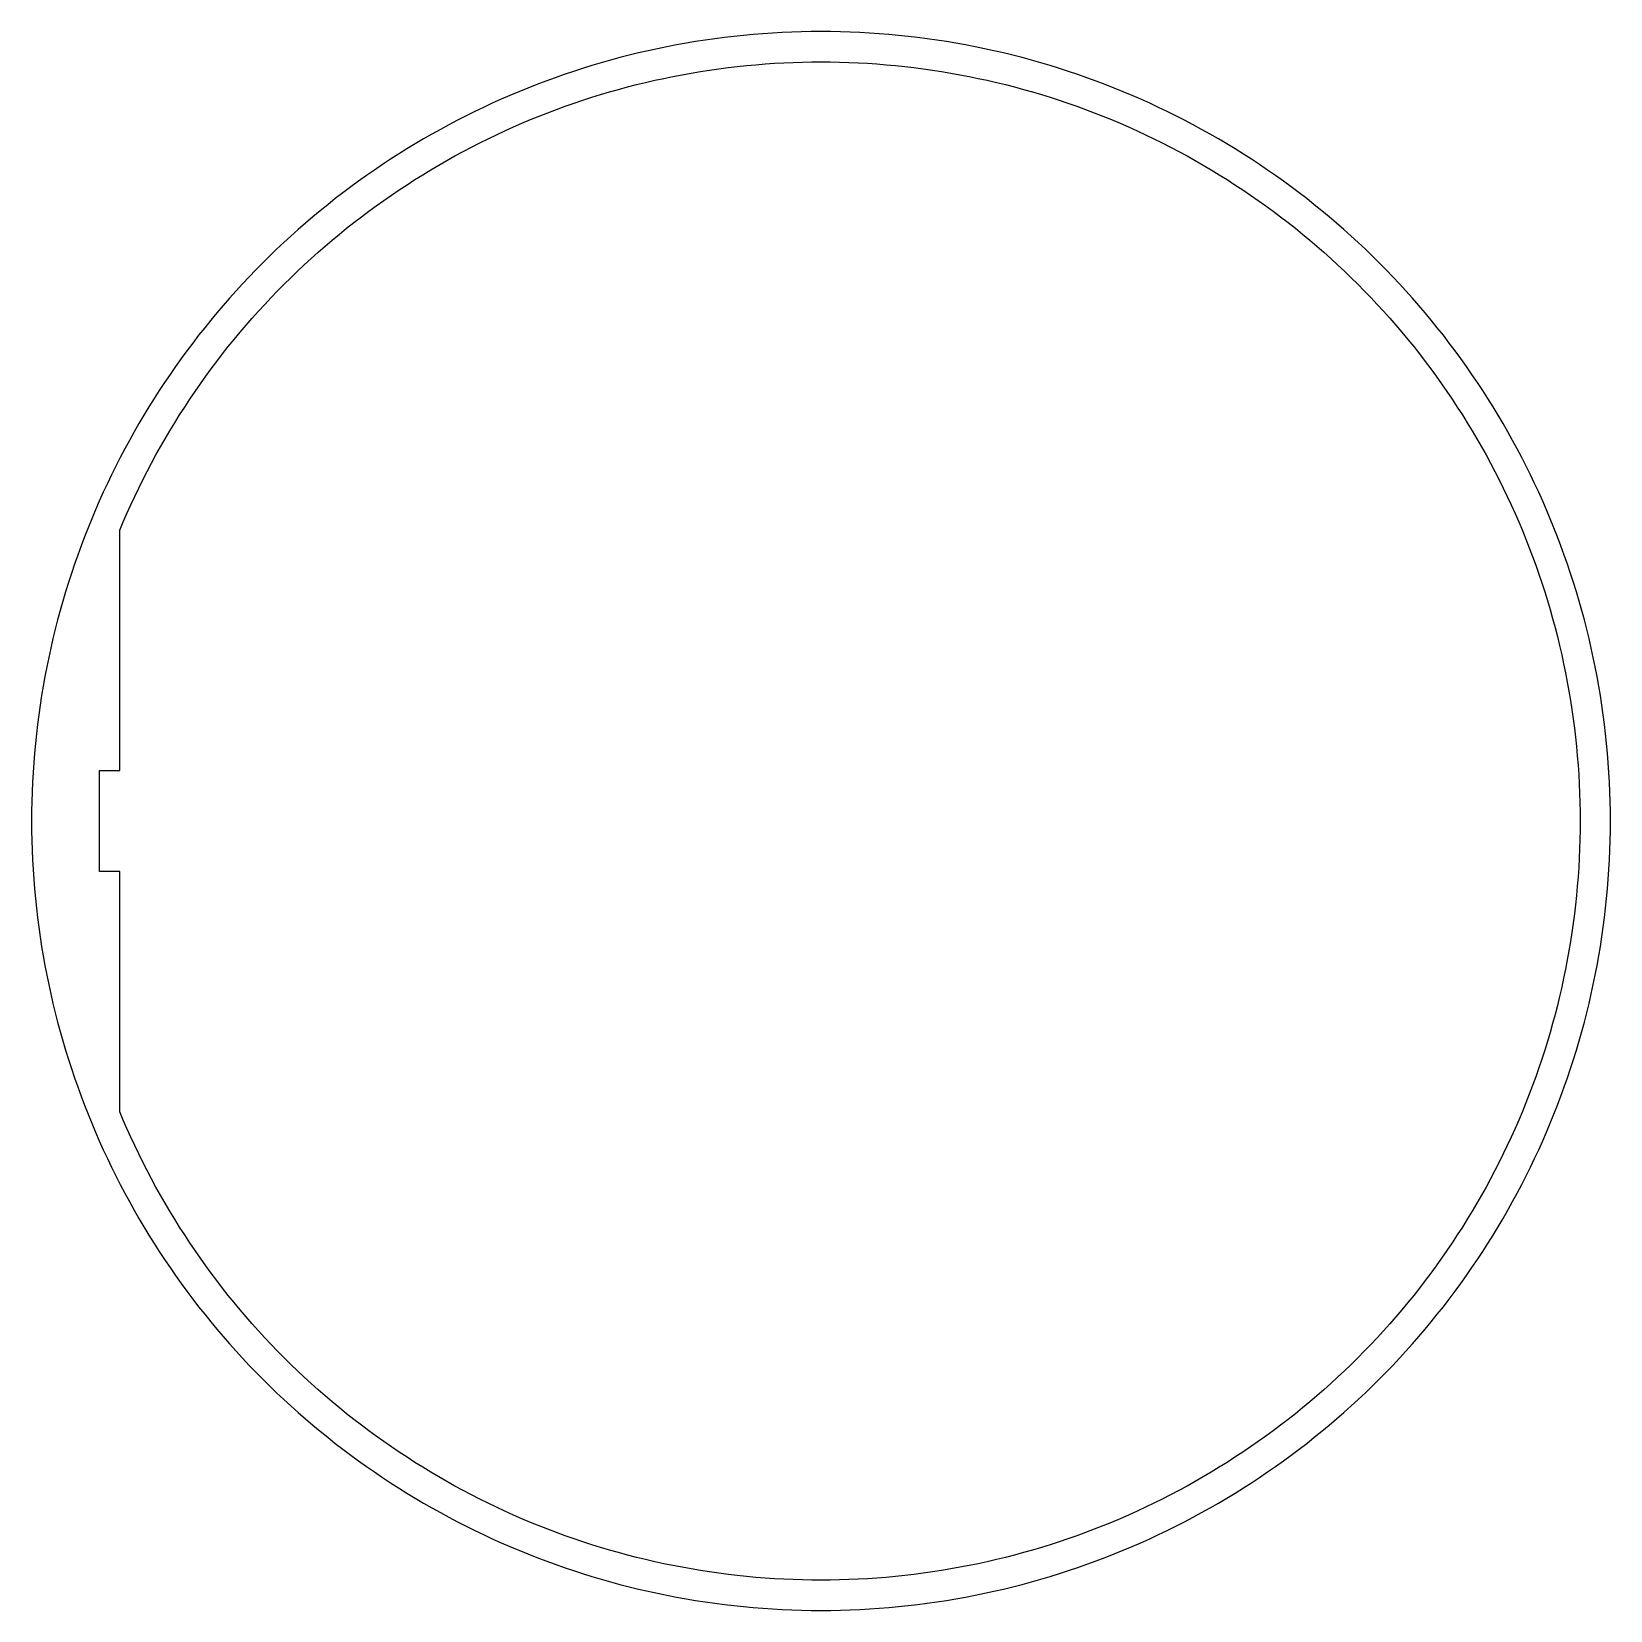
# Model space of a CAD drawing. Extents: x -42 to 114, y -24 to 132.
import ezdxf

# ---------------------------------------------------------------- set-up
doc = ezdxf.new("R2010")
doc.units = 0

msp = doc.modelspace()

# ---------------------------------------------------------------- linework, layer by layer
for p, q in [((25.4775, 131.476), (24.5275, 131.341)), ((26.429, 131.599), (25.4775, 131.476)), ((27.382, 131.711), (26.429, 131.599)), ((28.3363, 131.811), (27.382, 131.711)), ((29.2917, 131.899), (28.3363, 131.811)), ((30.2482, 131.976), (29.2917, 131.899)), ((31.2055, 132.04), (30.2482, 131.976)), ((32.1635, 132.093), (31.2055, 132.04)), ((33.1221, 132.135), (32.1635, 132.093)), ((34.0812, 132.164), (33.1221, 132.135)), ((35.0405, 132.182), (34.0812, 132.164)), ((36, 132.188), (35.0405, 132.182)), ((36.9595, 132.182), (36, 132.188)), ((37.9188, 132.164), (36.9595, 132.182)), ((38.8779, 132.135), (37.9188, 132.164)), ((39.8365, 132.093), (38.8779, 132.135)), ((40.7945, 132.04), (39.8365, 132.093)), ((41.7518, 131.976), (40.7945, 132.04)), ((42.7083, 131.899), (41.7518, 131.976)), ((43.6637, 131.811), (42.7083, 131.899)), ((44.618, 131.711), (43.6637, 131.811)), ((45.571, 131.599), (44.618, 131.711)), ((46.5225, 131.476), (45.571, 131.599)), ((47.4725, 131.341), (46.5225, 131.476)), ((17.002, 129.844), (16.0727, 129.605)), ((17.9341, 130.072), (17.002, 129.844)), ((18.869, 130.288), (17.9341, 130.072)), ((19.8065, 130.492), (18.869, 130.288)), ((20.7464, 130.685), (19.8065, 130.492)), ((21.6886, 130.867), (20.7464, 130.685)), ((22.6329, 131.036), (21.6886, 130.867)), ((23.5793, 131.195), (22.6329, 131.036)), ((24.5275, 131.341), (23.5793, 131.195)), ((48.4207, 131.195), (47.4725, 131.341)), ((49.3671, 131.036), (48.4207, 131.195)), ((50.3114, 130.867), (49.3671, 131.036)), ((51.2536, 130.685), (50.3114, 130.867)), ((52.1935, 130.492), (51.2536, 130.685)), ((53.131, 130.288), (52.1935, 130.492)), ((54.0659, 130.072), (53.131, 130.288)), ((54.998, 129.844), (54.0659, 130.072)), ((55.9273, 129.605), (54.998, 129.844)), ((11.474, 128.241), (10.5648, 127.935)), ((12.3869, 128.537), (11.474, 128.241)), ((13.3034, 128.821), (12.3869, 128.537)), ((14.2232, 129.094), (13.3034, 128.821)), ((15.1464, 129.355), (14.2232, 129.094)), ((16.0727, 129.605), (15.1464, 129.355)), ((23.1458, 128.081), (24.0558, 128.233)), ((24.0558, 128.233), (24.9677, 128.374)), ((24.9677, 128.374), (25.8812, 128.503)), ((25.8812, 128.503), (26.7962, 128.622)), ((26.7962, 128.622), (27.7127, 128.729)), ((27.7127, 128.729), (28.6303, 128.825)), ((28.6303, 128.825), (29.5491, 128.91)), ((29.5491, 128.91), (30.4689, 128.984)), ((30.4689, 128.984), (31.3894, 129.046)), ((31.3894, 129.046), (32.3107, 129.097)), ((32.3107, 129.097), (33.2326, 129.137)), ((33.2326, 129.137), (34.1548, 129.165)), ((34.1548, 129.165), (35.0773, 129.182)), ((35.0773, 129.182), (36, 129.188)), ((36, 129.188), (36.9227, 129.182)), ((36.9227, 129.182), (37.8452, 129.165)), ((37.8452, 129.165), (38.7674, 129.137)), ((38.7674, 129.137), (39.6893, 129.097)), ((39.6893, 129.097), (40.6105, 129.046)), ((40.6105, 129.046), (41.5311, 128.984)), ((41.5311, 128.984), (42.4509, 128.91)), ((42.4509, 128.91), (43.3697, 128.825)), ((43.3697, 128.825), (44.2873, 128.729)), ((44.2873, 128.729), (45.2038, 128.622)), ((45.2038, 128.622), (46.1188, 128.503)), ((46.1188, 128.503), (47.0323, 128.374)), ((47.0323, 128.374), (47.9441, 128.233)), ((47.9441, 128.233), (48.8542, 128.081)), ((56.8536, 129.355), (55.9273, 129.605)), ((57.7767, 129.094), (56.8536, 129.355)), ((58.6966, 128.821), (57.7767, 129.094)), ((59.6131, 128.537), (58.6966, 128.821)), ((60.526, 128.241), (59.6131, 128.537)), ((61.4352, 127.935), (60.526, 128.241)), ((7.8607, 126.948), (6.96764, 126.598)), ((8.75801, 127.288), (7.8607, 126.948)), ((9.65942, 127.617), (8.75801, 127.288)), ((10.5648, 127.935), (9.65942, 127.617)), ((15.9465, 126.464), (16.8373, 126.705)), ((16.8373, 126.705), (17.7309, 126.934)), ((17.7309, 126.934), (18.6273, 127.153)), ((18.6273, 127.153), (19.5263, 127.361)), ((19.5263, 127.361), (20.4278, 127.557)), ((20.4278, 127.557), (21.3316, 127.743)), ((21.3316, 127.743), (22.2377, 127.917)), ((22.2377, 127.917), (23.1458, 128.081)), ((48.8542, 128.081), (49.7623, 127.917)), ((49.7623, 127.917), (50.6684, 127.743)), ((50.6684, 127.743), (51.5722, 127.557)), ((51.5722, 127.557), (52.4737, 127.361)), ((52.4737, 127.361), (53.3727, 127.153)), ((53.3727, 127.153), (54.2691, 126.934)), ((54.2691, 126.934), (55.1627, 126.705)), ((55.1627, 126.705), (56.0535, 126.464)), ((62.3406, 127.617), (61.4352, 127.935)), ((63.242, 127.288), (62.3406, 127.617)), ((64.1393, 126.948), (63.242, 127.288)), ((65.0324, 126.598), (64.1393, 126.948)), ((4.31519, 125.48), (3.44041, 125.086)), ((5.19475, 125.863), (4.31519, 125.48)), ((6.07893, 126.236), (5.19475, 125.863)), ((6.96764, 126.598), (6.07893, 126.236)), ((11.5407, 125.098), (12.4151, 125.393)), ((12.4151, 125.393), (13.2929, 125.677)), ((13.2929, 125.677), (14.1742, 125.95)), ((14.1742, 125.95), (15.0588, 126.212)), ((15.0588, 126.212), (15.9465, 126.464)), ((56.0535, 126.464), (56.9412, 126.212)), ((56.9412, 126.212), (57.8258, 125.95)), ((57.8258, 125.95), (58.7071, 125.677)), ((58.7071, 125.677), (59.5849, 125.393)), ((59.5849, 125.393), (60.4593, 125.098)), ((65.9211, 126.236), (65.0324, 126.598)), ((66.8053, 125.863), (65.9211, 126.236)), ((67.6848, 125.48), (66.8053, 125.863)), ((68.5596, 125.086), (67.6848, 125.48)), ((0.84601, 123.839), (-0.00836, 123.402)), ((1.70569, 124.265), (0.84601, 123.839)), ((2.57053, 124.681), (1.70569, 124.265)), ((3.44041, 125.086), (2.57053, 124.681)), ((7.22699, 123.464), (8.08159, 123.812)), ((8.08159, 123.812), (8.94038, 124.149)), ((8.94038, 124.149), (9.80327, 124.476)), ((9.80327, 124.476), (10.6701, 124.792)), ((10.6701, 124.792), (11.5407, 125.098)), ((60.4593, 125.098), (61.3299, 124.792)), ((61.3299, 124.792), (62.1967, 124.476)), ((62.1967, 124.476), (63.0596, 124.149)), ((63.0596, 124.149), (63.9184, 123.812)), ((63.9184, 123.812), (64.773, 123.464)), ((69.4295, 124.681), (68.5596, 125.086)), ((70.2943, 124.265), (69.4295, 124.681)), ((71.154, 123.839), (70.2943, 124.265)), ((72.0084, 123.402), (71.154, 123.839)), ((-2.53847, 122.03), (-3.37041, 121.552)), ((-1.70073, 122.498), (-2.53847, 122.03)), ((-0.85733, 122.955), (-1.70073, 122.498)), ((-0.00836, 123.402), (-0.85733, 122.955)), ((3.8532, 121.969), (4.6897, 122.358)), ((4.6897, 122.358), (5.53091, 122.737)), ((5.53091, 122.737), (6.37672, 123.106)), ((6.37672, 123.106), (7.22699, 123.464)), ((64.773, 123.464), (65.6233, 123.106)), ((65.6233, 123.106), (66.4691, 122.737)), ((66.4691, 122.737), (67.3103, 122.358)), ((67.3103, 122.358), (68.1468, 121.969)), ((72.8573, 122.955), (72.0084, 123.402)), ((73.7007, 122.498), (72.8573, 122.955)), ((74.5385, 122.03), (73.7007, 122.498)), ((75.3704, 121.552), (74.5385, 122.03)), ((-5.01634, 120.565), (-5.83012, 120.057)), ((-4.1964, 121.064), (-5.01634, 120.565)), ((-3.37041, 121.552), (-4.1964, 121.064)), ((0.55685, 120.309), (1.37325, 120.739)), ((1.37325, 120.739), (2.19484, 121.159)), ((2.19484, 121.159), (3.02153, 121.569)), ((3.02153, 121.569), (3.8532, 121.969)), ((68.1468, 121.969), (68.9785, 121.569)), ((68.9785, 121.569), (69.8051, 121.159)), ((69.8051, 121.159), (70.6268, 120.739)), ((70.6268, 120.739), (71.4431, 120.309)), ((76.1964, 121.064), (75.3704, 121.552)), ((77.0164, 120.565), (76.1964, 121.064)), ((77.8301, 120.057), (77.0164, 120.565)), ((-7.43864, 119.011), (-8.23315, 118.473)), ((-6.63759, 119.539), (-7.43864, 119.011)), ((-5.83012, 120.057), (-6.63759, 119.539)), ((-2.6541, 118.49), (-1.85979, 118.96)), ((-1.85979, 118.96), (-1.05977, 119.42)), ((-1.05977, 119.42), (-0.25418, 119.87)), ((-0.25418, 119.87), (0.55685, 120.309)), ((71.4431, 120.309), (72.2542, 119.87)), ((72.2542, 119.87), (73.0598, 119.42)), ((73.0598, 119.42), (73.8598, 118.96)), ((73.8598, 118.96), (74.6541, 118.49)), ((78.6376, 119.539), (77.8301, 120.057)), ((79.4386, 119.011), (78.6376, 119.539)), ((80.2332, 118.473), (79.4386, 119.011)), ((-9.80206, 117.368), (-10.5762, 116.801)), ((-9.021, 117.925), (-9.80206, 117.368)), ((-8.23315, 118.473), (-9.021, 117.925)), ((-5.00162, 117.024), (-4.22513, 117.522)), ((-4.22513, 117.522), (-3.44258, 118.011)), ((-3.44258, 118.011), (-2.6541, 118.49)), ((74.6541, 118.49), (75.4426, 118.011)), ((75.4426, 118.011), (76.2251, 117.522)), ((76.2251, 117.522), (77.0016, 117.024)), ((81.021, 117.925), (80.2332, 118.473)), ((81.8021, 117.368), (81.021, 117.925)), ((82.5762, 116.801), (81.8021, 117.368)), ((-11.3434, 116.224), (-12.1034, 115.639)), ((-10.5762, 116.801), (-11.3434, 116.224)), ((-7.29356, 115.472), (-6.53595, 115.999)), ((-6.53595, 115.999), (-5.77193, 116.516)), ((-5.77193, 116.516), (-5.00162, 117.024)), ((77.0016, 117.024), (77.7719, 116.516)), ((77.7719, 116.516), (78.5359, 115.999)), ((78.5359, 115.999), (79.2936, 115.472)), ((83.3434, 116.224), (82.5762, 116.801)), ((84.1034, 115.639), (83.3434, 116.224)), ((-13.6016, 114.44), (-14.3396, 113.827)), ((-12.8562, 115.044), (-13.6016, 114.44)), ((-12.1034, 115.639), (-12.8562, 115.044)), ((-9.52686, 113.837), (-8.78914, 114.391)), ((-8.78914, 114.391), (-8.04466, 114.936)), ((-8.04466, 114.936), (-7.29356, 115.472)), ((79.2936, 115.472), (80.0447, 114.936)), ((80.0447, 114.936), (80.7891, 114.391)), ((80.7891, 114.391), (81.5269, 113.837)), ((84.8562, 115.044), (84.1034, 115.639)), ((85.6016, 114.44), (84.8562, 115.044)), ((86.3396, 113.827), (85.6016, 114.44)), ((-15.0699, 113.204), (-15.7926, 112.573)), ((-14.3396, 113.827), (-15.0699, 113.204)), ((-11.6984, 112.121), (-10.9816, 112.702)), ((-10.9816, 112.702), (-10.2577, 113.274)), ((-10.2577, 113.274), (-9.52686, 113.837)), ((81.5269, 113.837), (82.2577, 113.274)), ((82.2577, 113.274), (82.9816, 112.702)), ((82.9816, 112.702), (83.6984, 112.121)), ((87.0699, 113.204), (86.3396, 113.827)), ((87.7926, 112.573), (87.0699, 113.204)), ((-17.2145, 111.284), (-17.9135, 110.627)), ((-16.5075, 111.933), (-17.2145, 111.284)), ((-15.7926, 112.573), (-16.5075, 111.933)), ((-13.1104, 110.933), (-12.4081, 111.531)), ((-12.4081, 111.531), (-11.6984, 112.121)), ((83.6984, 112.121), (84.4081, 111.531)), ((84.4081, 111.531), (85.1104, 110.933)), ((88.5075, 111.933), (87.7926, 112.573)), ((89.2145, 111.284), (88.5075, 111.933)), ((89.9135, 110.627), (89.2145, 111.284)), ((-18.6043, 109.961), (-19.2869, 109.287)), ((-17.9135, 110.627), (-18.6043, 109.961)), ((-15.1727, 109.086), (-14.4928, 109.71)), ((-14.4928, 109.71), (-13.8054, 110.326)), ((-13.8054, 110.326), (-13.1104, 110.933)), ((85.1104, 110.933), (85.8054, 110.326)), ((85.8054, 110.326), (86.4928, 109.71)), ((86.4928, 109.71), (87.1727, 109.086)), ((90.6043, 109.961), (89.9135, 110.627)), ((91.2869, 109.287), (90.6043, 109.961)), ((-20.6271, 107.913), (-21.2844, 107.214)), ((-19.9612, 108.604), (-20.6271, 107.913)), ((-19.2869, 109.287), (-19.9612, 108.604)), ((-16.5092, 107.814), (-15.8448, 108.454)), ((-15.8448, 108.454), (-15.1727, 109.086)), ((87.1727, 109.086), (87.8448, 108.454)), ((87.8448, 108.454), (88.5092, 107.814)), ((91.9612, 108.604), (91.2869, 109.287)), ((92.6271, 107.913), (91.9612, 108.604)), ((93.2844, 107.214), (92.6271, 107.913)), ((-21.9331, 106.508), (-22.5731, 105.793)), ((-21.2844, 107.214), (-21.9331, 106.508)), ((-18.4543, 105.845), (-17.814, 106.509)), ((-17.814, 106.509), (-17.1656, 107.166)), ((-17.1656, 107.166), (-16.5092, 107.814)), ((88.5092, 107.814), (89.1656, 107.166)), ((89.1656, 107.166), (89.814, 106.509)), ((89.814, 106.509), (90.4543, 105.845)), ((93.9331, 106.508), (93.2844, 107.214)), ((94.5731, 105.793), (93.9331, 106.508)), ((-23.2043, 105.07), (-23.8265, 104.34)), ((-22.5731, 105.793), (-23.2043, 105.07)), ((-19.7103, 104.493), (-19.0864, 105.173)), ((-19.0864, 105.173), (-18.4543, 105.845)), ((90.4543, 105.845), (91.0864, 105.173)), ((91.0864, 105.173), (91.7103, 104.493)), ((95.2043, 105.07), (94.5731, 105.793)), ((95.8265, 104.34), (95.2043, 105.07)), ((-24.4397, 103.602), (-25.0439, 102.856)), ((-23.8265, 104.34), (-24.4397, 103.602)), ((-20.9326, 103.11), (-20.3257, 103.805)), ((-20.3257, 103.805), (-19.7103, 104.493)), ((91.7103, 104.493), (92.3257, 103.805)), ((92.3257, 103.805), (92.9326, 103.11)), ((96.4398, 103.602), (95.8265, 104.34)), ((97.0439, 102.856), (96.4398, 103.602)), ((-25.6388, 102.103), (-26.2245, 101.343)), ((-25.0439, 102.856), (-25.6388, 102.103)), ((-22.7017, 100.982), (-22.1207, 101.698)), ((-22.1207, 101.698), (-21.531, 102.408)), ((-21.531, 102.408), (-20.9326, 103.11)), ((92.9326, 103.11), (93.531, 102.408)), ((93.531, 102.408), (94.1207, 101.698)), ((94.1207, 101.698), (94.7017, 100.982)), ((97.6388, 102.103), (97.0439, 102.856)), ((98.2245, 101.343), (97.6388, 102.103)), ((-26.8008, 100.576), (-27.3676, 99.8021)), ((-26.2245, 101.343), (-26.8008, 100.576)), ((-23.837, 99.5269), (-23.2738, 100.258)), ((-23.2738, 100.258), (-22.7017, 100.982)), ((94.7017, 100.982), (95.2738, 100.258)), ((95.2738, 100.258), (95.837, 99.5269)), ((98.8008, 100.576), (98.2245, 101.343)), ((99.3676, 99.8021), (98.8008, 100.576)), ((-27.9249, 99.021), (-28.4726, 98.2332)), ((-27.3676, 99.8021), (-27.9249, 99.021)), ((-24.9362, 98.0447), (-24.3912, 98.7891)), ((-24.3912, 98.7891), (-23.837, 99.5269)), ((95.837, 99.5269), (96.3912, 98.7891)), ((96.3912, 98.7891), (96.9362, 98.0447)), ((99.9249, 99.021), (99.3676, 99.8021)), ((100.473, 98.2332), (99.9249, 99.021)), ((-29.0105, 97.4386), (-29.5387, 96.6376)), ((-28.4726, 98.2332), (-29.0105, 97.4386)), ((-25.9988, 96.5359), (-25.4722, 97.2936)), ((-25.4722, 97.2936), (-24.9362, 98.0447)), ((96.9362, 98.0447), (97.4722, 97.2936)), ((97.4722, 97.2936), (97.9988, 96.5359)), ((101.011, 97.4386), (100.473, 98.2332)), ((101.539, 96.6376), (101.011, 97.4386)), ((-30.057, 95.8301), (-30.5653, 95.0164)), ((-29.5387, 96.6376), (-30.057, 95.8301)), ((-27.024, 95.0016), (-26.5161, 95.7719)), ((-26.5161, 95.7719), (-25.9988, 96.5359)), ((97.9988, 96.5359), (98.5161, 95.7719)), ((98.5161, 95.7719), (99.024, 95.0016)), ((102.057, 95.8301), (101.539, 96.6376)), ((102.565, 95.0164), (102.057, 95.8301)), ((-31.0636, 94.1964), (-31.5519, 93.3704)), ((-30.5653, 95.0164), (-31.0636, 94.1964)), ((-28.0113, 93.4426), (-27.5224, 94.2251)), ((-27.5224, 94.2251), (-27.024, 95.0016)), ((99.024, 95.0016), (99.5224, 94.2251)), ((99.5224, 94.2251), (100.011, 93.4426)), ((103.064, 94.1964), (102.565, 95.0164)), ((103.552, 93.3704), (103.064, 94.1964)), ((-32.0299, 92.5385), (-32.4977, 91.7007)), ((-31.5519, 93.3704), (-32.0299, 92.5385)), ((-28.9599, 91.8598), (-28.4905, 92.6541)), ((-28.4905, 92.6541), (-28.0113, 93.4426)), ((100.011, 93.4426), (100.49, 92.6541)), ((100.49, 92.6541), (100.96, 91.8598)), ((104.03, 92.5385), (103.552, 93.3704)), ((104.498, 91.7007), (104.03, 92.5385)), ((-32.9552, 90.8573), (-33.4023, 90.0084)), ((-32.4977, 91.7007), (-32.9552, 90.8573)), ((-29.8695, 90.2542), (-29.4197, 91.0598)), ((-29.4197, 91.0598), (-28.9599, 91.8598)), ((100.96, 91.8598), (101.42, 91.0598)), ((101.42, 91.0598), (101.87, 90.2542)), ((104.955, 90.8573), (104.498, 91.7007)), ((105.402, 90.0084), (104.955, 90.8573)), ((-33.839, 89.154), (-34.2651, 88.2943)), ((-33.4023, 90.0084), (-33.839, 89.154)), ((-30.7394, 88.6268), (-30.3094, 89.4431)), ((-30.3094, 89.4431), (-29.8695, 90.2542)), ((101.87, 90.2542), (102.309, 89.4431)), ((102.309, 89.4431), (102.739, 88.6268)), ((105.839, 89.154), (105.402, 90.0084)), ((106.265, 88.2943), (105.839, 89.154)), ((-34.2651, 88.2943), (-34.6807, 87.4295)), ((-31.5691, 86.9785), (-31.1593, 87.8051)), ((-31.1593, 87.8051), (-30.7394, 88.6268)), ((102.739, 88.6268), (103.159, 87.8051)), ((103.159, 87.8051), (103.569, 86.9785)), ((106.681, 87.4295), (106.265, 88.2943)), ((-35.0856, 86.5596), (-35.4798, 85.6848)), ((-34.6807, 87.4295), (-35.0856, 86.5596)), ((-32.3581, 85.3103), (-31.9687, 86.1468)), ((-31.9687, 86.1468), (-31.5691, 86.9785)), ((103.569, 86.9785), (103.969, 86.1468)), ((103.969, 86.1468), (104.358, 85.3103)), ((107.086, 86.5596), (106.681, 87.4295)), ((107.48, 85.6848), (107.086, 86.5596)), ((-35.8632, 84.8053), (-36.2358, 83.9211)), ((-35.4798, 85.6848), (-35.8632, 84.8053)), ((-33.1059, 83.6233), (-32.7371, 84.4691)), ((-32.7371, 84.4691), (-32.3581, 85.3103)), ((104.358, 85.3103), (104.737, 84.4691)), ((104.737, 84.4691), (105.106, 83.6233)), ((107.863, 84.8053), (107.48, 85.6848)), ((108.236, 83.9211), (107.863, 84.8053)), ((-36.5976, 83.0324), (-36.9484, 82.1393)), ((-36.2358, 83.9211), (-36.5976, 83.0324)), ((-33.4439, 82.8211), (-33.1059, 83.6233)), ((105.106, 83.6233), (105.464, 82.773)), ((108.598, 83.0324), (108.236, 83.9211)), ((108.948, 82.1393), (108.598, 83.0324)), ((-36.9484, 82.1393), (-37.2882, 81.242)), ((-33.4439, 59), (-33.4439, 82.8211)), ((105.464, 82.773), (105.812, 81.9184)), ((105.812, 81.9184), (106.149, 81.0596)), ((109.288, 81.242), (108.948, 82.1393)), ((-37.617, 80.3406), (-37.9347, 79.4352)), ((-37.2882, 81.242), (-37.617, 80.3406)), ((106.149, 81.0596), (106.476, 80.1967)), ((106.476, 80.1967), (106.792, 79.3299)), ((109.617, 80.3406), (109.288, 81.242)), ((109.935, 79.4352), (109.617, 80.3406)), ((-38.2412, 78.526), (-38.5366, 77.6131)), ((-37.9347, 79.4352), (-38.2412, 78.526)), ((106.792, 79.3299), (107.098, 78.4593)), ((107.098, 78.4593), (107.393, 77.5849)), ((110.241, 78.526), (109.935, 79.4352)), ((110.537, 77.6131), (110.241, 78.526)), ((-38.8208, 76.6966), (-39.0937, 75.7767)), ((-38.5366, 77.6131), (-38.8208, 76.6966)), ((107.393, 77.5849), (107.677, 76.7071)), ((107.677, 76.7071), (107.95, 75.8258)), ((110.821, 76.6966), (110.537, 77.6131)), ((111.094, 75.7767), (110.821, 76.6966)), ((-39.0937, 75.7767), (-39.3552, 74.8536)), ((107.95, 75.8258), (108.212, 74.9412)), ((111.355, 74.8536), (111.094, 75.7767)), ((-39.6055, 73.9273), (-39.8443, 72.998)), ((-39.3552, 74.8536), (-39.6055, 73.9273)), ((108.212, 74.9412), (108.464, 74.0535)), ((108.464, 74.0535), (108.705, 73.1627)), ((111.605, 73.9273), (111.355, 74.8536)), ((111.844, 72.998), (111.605, 73.9273)), ((-40.0717, 72.0659), (-40.2877, 71.131)), ((-39.8443, 72.998), (-40.0717, 72.0659)), ((108.705, 73.1627), (108.934, 72.2691)), ((108.934, 72.2691), (109.153, 71.3727)), ((112.072, 72.0659), (111.844, 72.998)), ((112.288, 71.131), (112.072, 72.0659)), ((-40.2877, 71.131), (-40.4922, 70.1935)), ((109.153, 71.3727), (109.361, 70.4737)), ((109.361, 70.4737), (109.557, 69.5722)), ((112.492, 70.1935), (112.288, 71.131)), ((-40.6852, 69.2536), (-40.8666, 68.3114)), ((-40.4922, 70.1935), (-40.6852, 69.2536)), ((109.557, 69.5722), (109.743, 68.6684)), ((112.685, 69.2536), (112.492, 70.1935)), ((112.867, 68.3114), (112.685, 69.2536)), ((-41.0364, 67.3671), (-41.1946, 66.4207)), ((-40.8666, 68.3114), (-41.0364, 67.3671)), ((109.743, 68.6684), (109.917, 67.7623)), ((109.917, 67.7623), (110.081, 66.8542)), ((113.036, 67.3671), (112.867, 68.3114)), ((113.195, 66.4207), (113.036, 67.3671)), ((-41.1946, 66.4207), (-41.3412, 65.4725)), ((110.081, 66.8542), (110.233, 65.9441)), ((110.233, 65.9441), (110.374, 65.0323)), ((113.341, 65.4725), (113.195, 66.4207)), ((-41.4762, 64.5225), (-41.5995, 63.571)), ((-41.3412, 65.4725), (-41.4762, 64.5225)), ((110.374, 65.0323), (110.503, 64.1188)), ((110.503, 64.1188), (110.622, 63.2038)), ((113.476, 64.5225), (113.341, 65.4725)), ((113.599, 63.571), (113.476, 64.5225)), ((-41.7111, 62.618), (-41.811, 61.6637)), ((-41.5995, 63.571), (-41.7111, 62.618)), ((110.622, 63.2038), (110.729, 62.2873)), ((113.711, 62.618), (113.599, 63.571)), ((113.811, 61.6637), (113.711, 62.618)), ((-41.811, 61.6637), (-41.8992, 60.7083)), ((110.729, 62.2873), (110.825, 61.3697)), ((110.825, 61.3697), (110.91, 60.4509)), ((113.899, 60.7083), (113.811, 61.6637)), ((-41.9756, 59.7518), (-42.0404, 58.7945)), ((-41.8992, 60.7083), (-41.9756, 59.7518)), ((110.91, 60.4509), (110.984, 59.5311)), ((110.984, 59.5311), (111.046, 58.6105)), ((113.976, 59.7518), (113.899, 60.7083)), ((114.04, 58.7945), (113.976, 59.7518)), ((-42.0404, 58.7945), (-42.0933, 57.8365)), ((-35.4439, 49), (-35.4439, 59)), ((-35.4439, 59), (-33.4439, 59)), ((111.046, 58.6105), (111.097, 57.6893)), ((114.093, 57.8365), (114.04, 58.7945)), ((-42.1345, 56.8779), (-42.1639, 55.9188)), ((-42.0933, 57.8365), (-42.1345, 56.8779)), ((111.097, 57.6893), (111.137, 56.7674)), ((111.137, 56.7674), (111.165, 55.8452)), ((114.135, 56.8779), (114.093, 57.8365)), ((114.164, 55.9188), (114.135, 56.8779)), ((-42.1816, 54.9595), (-42.1875, 54)), ((-42.1639, 55.9188), (-42.1816, 54.9595)), ((111.165, 55.8452), (111.182, 54.9227)), ((111.182, 54.9227), (111.188, 54)), ((114.182, 54.9595), (114.164, 55.9188)), ((114.188, 54), (114.182, 54.9595)), ((-42.1875, 54), (-42.1816, 53.0405)), ((111.188, 54), (111.182, 53.0773)), ((114.182, 53.0405), (114.188, 54)), ((-42.1816, 53.0405), (-42.1639, 52.0812)), ((-42.1639, 52.0812), (-42.1345, 51.1221)), ((111.165, 52.1548), (111.137, 51.2326)), ((111.182, 53.0773), (111.165, 52.1548)), ((114.135, 51.1221), (114.164, 52.0812)), ((114.164, 52.0812), (114.182, 53.0405)), ((-42.1345, 51.1221), (-42.0933, 50.1635)), ((-42.0933, 50.1635), (-42.0404, 49.2055)), ((111.097, 50.3107), (111.046, 49.3894)), ((111.137, 51.2326), (111.097, 50.3107)), ((114.04, 49.2055), (114.093, 50.1635)), ((114.093, 50.1635), (114.135, 51.1221)), ((-42.0404, 49.2055), (-41.9756, 48.2482)), ((-33.4439, 49), (-35.4439, 49)), ((-33.4439, 25.1789), (-33.4439, 49)), ((111.046, 49.3894), (110.984, 48.4689)), ((113.976, 48.2482), (114.04, 49.2055)), ((-41.9756, 48.2482), (-41.8992, 47.2917)), ((-41.8992, 47.2917), (-41.811, 46.3363)), ((110.91, 47.5491), (110.825, 46.6303)), ((110.984, 48.4689), (110.91, 47.5491)), ((113.811, 46.3363), (113.899, 47.2917)), ((113.899, 47.2917), (113.976, 48.2482)), ((-41.811, 46.3363), (-41.7111, 45.382)), ((-41.7111, 45.382), (-41.5995, 44.429)), ((110.729, 45.7127), (110.622, 44.7962)), ((110.825, 46.6303), (110.729, 45.7127)), ((113.599, 44.429), (113.711, 45.382)), ((113.711, 45.382), (113.811, 46.3363)), ((-41.5995, 44.429), (-41.4762, 43.4775)), ((110.503, 43.8812), (110.374, 42.9677)), ((110.622, 44.7962), (110.503, 43.8812)), ((113.476, 43.4775), (113.599, 44.429)), ((-41.4762, 43.4775), (-41.3412, 42.5275)), ((-41.3412, 42.5275), (-41.1946, 41.5793)), ((110.374, 42.9677), (110.233, 42.0558)), ((113.195, 41.5793), (113.341, 42.5275)), ((113.341, 42.5275), (113.476, 43.4775)), ((-41.1946, 41.5793), (-41.0364, 40.6329)), ((110.081, 41.1458), (109.917, 40.2377)), ((110.233, 42.0558), (110.081, 41.1458)), ((113.036, 40.6329), (113.195, 41.5793)), ((-41.0364, 40.6329), (-40.8666, 39.6886)), ((-40.8666, 39.6886), (-40.6852, 38.7464)), ((109.743, 39.3316), (109.557, 38.4278)), ((109.917, 40.2377), (109.743, 39.3316)), ((112.685, 38.7464), (112.867, 39.6886)), ((112.867, 39.6886), (113.036, 40.6329)), ((-40.6852, 38.7464), (-40.4922, 37.8065)), ((-40.4922, 37.8065), (-40.2877, 36.869)), ((109.557, 38.4278), (109.361, 37.5263)), ((112.288, 36.869), (112.492, 37.8065)), ((112.492, 37.8065), (112.685, 38.7464)), ((-40.2877, 36.869), (-40.0717, 35.9341)), ((109.153, 36.6273), (108.934, 35.7309)), ((109.361, 37.5263), (109.153, 36.6273)), ((112.072, 35.9341), (112.288, 36.869)), ((-40.0717, 35.9341), (-39.8443, 35.002)), ((-39.8443, 35.002), (-39.6055, 34.0727)), ((108.705, 34.8373), (108.464, 33.9465)), ((108.934, 35.7309), (108.705, 34.8373)), ((111.605, 34.0727), (111.844, 35.002)), ((111.844, 35.002), (112.072, 35.9341)), ((-39.6055, 34.0727), (-39.3552, 33.1464)), ((-39.3552, 33.1464), (-39.0937, 32.2232)), ((108.212, 33.0588), (107.95, 32.1742)), ((108.464, 33.9465), (108.212, 33.0588)), ((111.094, 32.2232), (111.355, 33.1464)), ((111.355, 33.1464), (111.605, 34.0727)), ((-39.0937, 32.2232), (-38.8208, 31.3034)), ((-38.8208, 31.3034), (-38.5366, 30.3869)), ((107.677, 31.2929), (107.393, 30.4151)), ((107.95, 32.1742), (107.677, 31.2929)), ((110.537, 30.3869), (110.821, 31.3034)), ((110.821, 31.3034), (111.094, 32.2232)), ((-38.5366, 30.3869), (-38.2412, 29.474)), ((107.393, 30.4151), (107.098, 29.5407)), ((110.241, 29.474), (110.537, 30.3869)), ((-38.2412, 29.474), (-37.9347, 28.5648)), ((-37.9347, 28.5648), (-37.617, 27.6594)), ((106.792, 28.6701), (106.476, 27.8033)), ((107.098, 29.5407), (106.792, 28.6701)), ((109.617, 27.6594), (109.935, 28.5648)), ((109.935, 28.5648), (110.241, 29.474)), ((-37.617, 27.6594), (-37.2882, 26.758)), ((-37.2882, 26.758), (-36.9484, 25.8607)), ((106.149, 26.9404), (105.812, 26.0816)), ((106.476, 27.8033), (106.149, 26.9404)), ((108.948, 25.8607), (109.288, 26.758)), ((109.288, 26.758), (109.617, 27.6594)), ((-36.9484, 25.8607), (-36.5976, 24.9676)), ((-33.1059, 24.3767), (-33.4439, 25.1789)), ((105.464, 25.227), (105.106, 24.3767)), ((105.812, 26.0816), (105.464, 25.227)), ((108.598, 24.9676), (108.948, 25.8607)), ((-36.5976, 24.9676), (-36.2358, 24.0789)), ((-36.2358, 24.0789), (-35.8632, 23.1947)), ((-32.7371, 23.5309), (-33.1059, 24.3767)), ((-32.3581, 22.6897), (-32.7371, 23.5309)), ((104.737, 23.5309), (104.358, 22.6897)), ((105.106, 24.3767), (104.737, 23.5309)), ((107.863, 23.1947), (108.236, 24.0789)), ((108.236, 24.0789), (108.598, 24.9676)), ((-35.8632, 23.1947), (-35.4798, 22.3152)), ((-35.4798, 22.3152), (-35.0856, 21.4404)), ((-31.9687, 21.8532), (-32.3581, 22.6897)), ((104.358, 22.6897), (103.969, 21.8532)), ((107.086, 21.4404), (107.48, 22.3152)), ((107.48, 22.3152), (107.863, 23.1947)), ((-35.0856, 21.4404), (-34.6807, 20.5705)), ((-34.6807, 20.5705), (-34.2651, 19.7057)), ((-31.5691, 21.0215), (-31.9687, 21.8532)), ((-31.1593, 20.1948), (-31.5691, 21.0215)), ((103.569, 21.0215), (103.159, 20.1948)), ((103.969, 21.8532), (103.569, 21.0215)), ((106.265, 19.7057), (106.681, 20.5705)), ((106.681, 20.5705), (107.086, 21.4404)), ((-34.2651, 19.7057), (-33.839, 18.846)), ((-33.839, 18.846), (-33.4023, 17.9916)), ((-30.7394, 19.3732), (-31.1593, 20.1948)), ((-30.3094, 18.5569), (-30.7394, 19.3732)), ((102.739, 19.3732), (102.309, 18.5569)), ((103.159, 20.1948), (102.739, 19.3732)), ((105.402, 17.9916), (105.839, 18.846)), ((105.839, 18.846), (106.265, 19.7057)), ((-33.4023, 17.9916), (-32.9552, 17.1427)), ((-29.8695, 17.7458), (-30.3094, 18.5569)), ((-29.4197, 16.9402), (-29.8695, 17.7458)), ((101.87, 17.7458), (101.42, 16.9402)), ((102.309, 18.5569), (101.87, 17.7458)), ((104.955, 17.1427), (105.402, 17.9916)), ((-32.9552, 17.1427), (-32.4977, 16.2993)), ((-32.4977, 16.2993), (-32.0299, 15.4615)), ((-28.9599, 16.1402), (-29.4197, 16.9402)), ((-28.4905, 15.3459), (-28.9599, 16.1402)), ((100.96, 16.1402), (100.49, 15.3459)), ((101.42, 16.9402), (100.96, 16.1402)), ((104.03, 15.4615), (104.498, 16.2993)), ((104.498, 16.2993), (104.955, 17.1427)), ((-32.0299, 15.4615), (-31.5519, 14.6296)), ((-31.5519, 14.6296), (-31.0636, 13.8036)), ((-28.0113, 14.5574), (-28.4905, 15.3459)), ((-27.5224, 13.7749), (-28.0113, 14.5574)), ((100.011, 14.5574), (99.5224, 13.7749)), ((100.49, 15.3459), (100.011, 14.5574)), ((103.064, 13.8036), (103.552, 14.6296)), ((103.552, 14.6296), (104.03, 15.4615)), ((-31.0636, 13.8036), (-30.5653, 12.9836)), ((-30.5653, 12.9836), (-30.057, 12.1699)), ((-27.024, 12.9984), (-27.5224, 13.7749)), ((-26.5161, 12.2281), (-27.024, 12.9984)), ((99.024, 12.9984), (98.5161, 12.2281)), ((99.5224, 13.7749), (99.024, 12.9984)), ((102.057, 12.1699), (102.565, 12.9836)), ((102.565, 12.9836), (103.064, 13.8036)), ((-30.057, 12.1699), (-29.5387, 11.3624)), ((-29.5387, 11.3624), (-29.0105, 10.5613)), ((-25.9988, 11.464), (-26.5161, 12.2281)), ((-25.4722, 10.7064), (-25.9988, 11.464)), ((97.9988, 11.464), (97.4722, 10.7064)), ((98.5161, 12.2281), (97.9988, 11.464)), ((101.011, 10.5613), (101.539, 11.3624)), ((101.539, 11.3624), (102.057, 12.1699)), ((-29.0105, 10.5613), (-28.4726, 9.76683)), ((-28.4726, 9.76683), (-27.9249, 8.97899)), ((-24.9362, 9.95532), (-25.4722, 10.7064)), ((-24.3912, 9.21085), (-24.9362, 9.95532)), ((96.9362, 9.95532), (96.3912, 9.21085)), ((97.4722, 10.7064), (96.9362, 9.95532)), ((99.9249, 8.97899), (100.473, 9.76683)), ((100.473, 9.76683), (101.011, 10.5613)), ((-27.9249, 8.97899), (-27.3676, 8.19792)), ((-27.3676, 8.19792), (-26.8008, 7.42375)), ((-23.837, 8.47313), (-24.3912, 9.21085)), ((-23.2738, 7.74226), (-23.837, 8.47313)), ((95.837, 8.47313), (95.2738, 7.74226)), ((96.3912, 9.21085), (95.837, 8.47313)), ((98.8008, 7.42375), (99.3676, 8.19792)), ((99.3676, 8.19792), (99.9249, 8.97899)), ((-26.8008, 7.42375), (-26.2245, 6.6566)), ((-26.2245, 6.6566), (-25.6388, 5.89658)), ((-22.7017, 7.01837), (-23.2738, 7.74226)), ((-22.1207, 6.30154), (-22.7017, 7.01837)), ((-21.531, 5.5919), (-22.1207, 6.30154)), ((94.1207, 6.30154), (93.531, 5.5919)), ((94.7017, 7.01837), (94.1207, 6.30154)), ((95.2738, 7.74226), (94.7017, 7.01837)), ((97.6388, 5.89658), (98.2245, 6.6566)), ((98.2245, 6.6566), (98.8008, 7.42375)), ((-25.6388, 5.89658), (-25.0439, 5.1438)), ((-25.0439, 5.1438), (-24.4397, 4.39836)), ((-20.9326, 4.88956), (-21.531, 5.5919)), ((-20.3257, 4.19461), (-20.9326, 4.88956)), ((92.9326, 4.88956), (92.3257, 4.19461)), ((93.531, 5.5919), (92.9326, 4.88956)), ((96.4398, 4.39836), (97.0439, 5.1438)), ((97.0439, 5.1438), (97.6388, 5.89658)), ((-24.4397, 4.39836), (-23.8265, 3.66042)), ((-23.8265, 3.66042), (-23.2043, 2.93004)), ((-19.7103, 3.50716), (-20.3257, 4.19461)), ((-19.0864, 2.8273), (-19.7103, 3.50716)), ((91.7103, 3.50716), (91.0864, 2.8273)), ((92.3257, 4.19461), (91.7103, 3.50716)), ((95.2043, 2.93004), (95.8265, 3.66042)), ((95.8265, 3.66042), (96.4398, 4.39836)), ((-23.2043, 2.93004), (-22.5731, 2.20737)), ((-22.5731, 2.20737), (-21.9331, 1.49248)), ((-18.4543, 2.15517), (-19.0864, 2.8273)), ((-17.814, 1.49083), (-18.4543, 2.15517)), ((90.4543, 2.15517), (89.814, 1.49083)), ((91.0864, 2.8273), (90.4543, 2.15517)), ((93.9331, 1.49248), (94.5731, 2.20737)), ((94.5731, 2.20737), (95.2043, 2.93004)), ((-21.9331, 1.49248), (-21.2844, 0.78551)), ((-21.2844, 0.78551), (-20.6271, 0.08655)), ((-20.6271, 0.08655), (-19.9612, -0.60428)), ((-17.1656, 0.8344), (-17.814, 1.49083)), ((-16.5092, 0.18599), (-17.1656, 0.8344)), ((-15.8448, -0.45432), (-16.5092, 0.18599)), ((88.5092, 0.18599), (87.8448, -0.45432)), ((89.1656, 0.8344), (88.5092, 0.18599)), ((89.814, 1.49083), (89.1656, 0.8344)), ((91.9612, -0.60428), (92.6271, 0.08655)), ((92.6271, 0.08655), (93.2844, 0.78551)), ((93.2844, 0.78551), (93.9331, 1.49248)), ((-19.9612, -0.60428), (-19.2869, -1.28691)), ((-19.2869, -1.28691), (-18.6043, -1.9612)), ((-15.1727, -1.08644), (-15.8448, -0.45432)), ((-14.4928, -1.71025), (-15.1727, -1.08644)), ((87.1727, -1.08644), (86.4928, -1.71025)), ((87.8448, -0.45432), (87.1727, -1.08644)), ((90.6043, -1.9612), (91.2869, -1.28691)), ((91.2869, -1.28691), (91.9612, -0.60428)), ((-18.6043, -1.9612), (-17.9135, -2.62706)), ((-17.9135, -2.62706), (-17.2145, -3.28439)), ((-13.8054, -2.32568), (-14.4928, -1.71025)), ((-13.1104, -2.93263), (-13.8054, -2.32568)), ((-12.4081, -3.53101), (-13.1104, -2.93263)), ((85.1104, -2.93263), (84.4081, -3.53101)), ((85.8054, -2.32568), (85.1104, -2.93263)), ((86.4928, -1.71025), (85.8054, -2.32568)), ((89.2145, -3.28439), (89.9135, -2.62706)), ((89.9135, -2.62706), (90.6043, -1.9612)), ((-17.2145, -3.28439), (-16.5075, -3.93311)), ((-16.5075, -3.93311), (-15.7926, -4.57309)), ((-15.7926, -4.57309), (-15.0699, -5.20425)), ((-11.6984, -4.12071), (-12.4081, -3.53101)), ((-10.9816, -4.70168), (-11.6984, -4.12071)), ((83.6984, -4.12071), (82.9816, -4.70168)), ((84.4081, -3.53101), (83.6984, -4.12071)), ((87.0699, -5.20425), (87.7926, -4.57309)), ((87.7926, -4.57309), (88.5075, -3.93311)), ((88.5075, -3.93311), (89.2145, -3.28439)), ((-15.0699, -5.20425), (-14.3396, -5.82651)), ((-14.3396, -5.82651), (-13.6016, -6.43974)), ((-10.2577, -5.27379), (-10.9816, -4.70168)), ((-9.52686, -5.83698), (-10.2577, -5.27379)), ((-8.78914, -6.39116), (-9.52686, -5.83698)), ((81.5269, -5.83698), (80.7891, -6.39116)), ((82.2577, -5.27379), (81.5269, -5.83698)), ((82.9816, -4.70168), (82.2577, -5.27379)), ((85.6016, -6.43974), (86.3396, -5.82651)), ((86.3396, -5.82651), (87.0699, -5.20425)), ((-13.6016, -6.43974), (-12.8562, -7.04388)), ((-12.8562, -7.04388), (-12.1034, -7.63882)), ((-12.1034, -7.63882), (-11.3434, -8.22449)), ((-8.04466, -6.93625), (-8.78914, -6.39116)), ((-7.29356, -7.47215), (-8.04466, -6.93625)), ((-6.53595, -7.99879), (-7.29356, -7.47215)), ((79.2936, -7.47215), (78.5359, -7.99879)), ((80.0447, -6.93625), (79.2936, -7.47215)), ((80.7891, -6.39116), (80.0447, -6.93625)), ((83.3434, -8.22449), (84.1034, -7.63882)), ((84.1034, -7.63882), (84.8562, -7.04388)), ((84.8562, -7.04388), (85.6016, -6.43974)), ((-11.3434, -8.22449), (-10.5762, -8.80078)), ((-10.5762, -8.80078), (-9.80206, -9.36761)), ((-9.80206, -9.36761), (-9.021, -9.92491)), ((-5.77193, -8.51611), (-6.53595, -7.99879)), ((-5.00162, -9.02402), (-5.77193, -8.51611)), ((-4.22513, -9.52242), (-5.00162, -9.02402)), ((77.0016, -9.02402), (76.2251, -9.52242)), ((77.7719, -8.51611), (77.0016, -9.02402)), ((78.5359, -7.99879), (77.7719, -8.51611)), ((81.021, -9.92491), (81.8021, -9.36761)), ((81.8021, -9.36761), (82.5762, -8.80078)), ((82.5762, -8.80078), (83.3434, -8.22449)), ((-9.021, -9.92491), (-8.23315, -10.4726)), ((-8.23315, -10.4726), (-7.43864, -11.0105)), ((-3.44258, -10.0113), (-4.22513, -9.52242)), ((-2.6541, -10.4905), (-3.44258, -10.0113)), ((-1.85979, -10.9599), (-2.6541, -10.4905)), ((74.6541, -10.4905), (73.8598, -10.9599)), ((75.4426, -10.0113), (74.6541, -10.4905)), ((76.2251, -9.52242), (75.4426, -10.0113)), ((79.4386, -11.0105), (80.2332, -10.4726)), ((80.2332, -10.4726), (81.021, -9.92491)), ((-7.43864, -11.0105), (-6.63759, -11.5387)), ((-6.63759, -11.5387), (-5.83012, -12.057)), ((-5.83012, -12.057), (-5.01634, -12.5653)), ((-1.05977, -11.4197), (-1.85979, -10.9599)), ((-0.25418, -11.8695), (-1.05977, -11.4197)), ((0.55685, -12.3094), (-0.25418, -11.8695)), ((1.37325, -12.7394), (0.55685, -12.3094)), ((71.4431, -12.3094), (70.6268, -12.7394)), ((72.2542, -11.8695), (71.4431, -12.3094)), ((73.0598, -11.4197), (72.2542, -11.8695)), ((73.8598, -10.9599), (73.0598, -11.4197)), ((77.0164, -12.5653), (77.8301, -12.057)), ((77.8301, -12.057), (78.6376, -11.5387)), ((78.6376, -11.5387), (79.4386, -11.0105)), ((-5.01634, -12.5653), (-4.1964, -13.0636)), ((-4.1964, -13.0636), (-3.37041, -13.5519)), ((-3.37041, -13.5519), (-2.53847, -14.0299)), ((-2.53847, -14.0299), (-1.70073, -14.4977)), ((2.19484, -13.1593), (1.37325, -12.7394)), ((3.02153, -13.5691), (2.19484, -13.1593)), ((3.8532, -13.9687), (3.02153, -13.5691)), ((4.6897, -14.3581), (3.8532, -13.9687)), ((68.1468, -13.9687), (67.3103, -14.3581)), ((68.9785, -13.5691), (68.1468, -13.9687)), ((69.8051, -13.1593), (68.9785, -13.5691)), ((70.6268, -12.7394), (69.8051, -13.1593)), ((73.7007, -14.4977), (74.5385, -14.0299)), ((74.5385, -14.0299), (75.3704, -13.5519)), ((75.3704, -13.5519), (76.1964, -13.0636)), ((76.1964, -13.0636), (77.0164, -12.5653)), ((-1.70073, -14.4977), (-0.85733, -14.9552)), ((-0.85733, -14.9552), (-0.00836, -15.4023)), ((-0.00836, -15.4023), (0.84601, -15.839)), ((5.53091, -14.7371), (4.6897, -14.3581)), ((6.37672, -15.1059), (5.53091, -14.7371)), ((7.22699, -15.4642), (6.37672, -15.1059)), ((8.08159, -15.812), (7.22699, -15.4642)), ((64.773, -15.4642), (63.9184, -15.812)), ((65.6233, -15.1059), (64.773, -15.4642)), ((66.4691, -14.7371), (65.6233, -15.1059)), ((67.3103, -14.3581), (66.4691, -14.7371)), ((71.154, -15.839), (72.0084, -15.4023)), ((72.0084, -15.4023), (72.8573, -14.9552)), ((72.8573, -14.9552), (73.7007, -14.4977)), ((0.84601, -15.839), (1.70569, -16.2651)), ((1.70569, -16.2651), (2.57053, -16.6806)), ((2.57053, -16.6806), (3.44041, -17.0856)), ((3.44041, -17.0856), (4.31519, -17.4798)), ((8.94038, -16.1494), (8.08159, -15.812)), ((9.80327, -16.4762), (8.94038, -16.1494)), ((10.6701, -16.7923), (9.80327, -16.4762)), ((11.5407, -17.0978), (10.6701, -16.7923)), ((12.4151, -17.3926), (11.5407, -17.0978)), ((60.4593, -17.0978), (59.5849, -17.3926)), ((61.3299, -16.7923), (60.4593, -17.0978)), ((62.1967, -16.4762), (61.3299, -16.7923)), ((63.0596, -16.1494), (62.1967, -16.4762)), ((63.9184, -15.812), (63.0596, -16.1494)), ((67.6848, -17.4798), (68.5596, -17.0856)), ((68.5596, -17.0856), (69.4295, -16.6806)), ((69.4295, -16.6806), (70.2943, -16.2651)), ((70.2943, -16.2651), (71.154, -15.839)), ((4.31519, -17.4798), (5.19475, -17.8632)), ((5.19475, -17.8632), (6.07893, -18.2358)), ((6.07893, -18.2358), (6.96764, -18.5976)), ((6.96764, -18.5976), (7.8607, -18.9484)), ((13.2929, -17.6767), (12.4151, -17.3926)), ((14.1742, -17.95), (13.2929, -17.6767)), ((15.0588, -18.2124), (14.1742, -17.95)), ((15.9465, -18.4639), (15.0588, -18.2124)), ((16.8373, -18.7045), (15.9465, -18.4639)), ((17.7309, -18.9342), (16.8373, -18.7045)), ((55.1627, -18.7045), (54.2691, -18.9342)), ((56.0535, -18.4639), (55.1627, -18.7045)), ((56.9412, -18.2124), (56.0535, -18.4639)), ((57.8258, -17.95), (56.9412, -18.2124)), ((58.7071, -17.6767), (57.8258, -17.95)), ((59.5849, -17.3926), (58.7071, -17.6767)), ((64.1393, -18.9484), (65.0324, -18.5976)), ((65.0324, -18.5976), (65.9211, -18.2358)), ((65.9211, -18.2358), (66.8053, -17.8632)), ((66.8053, -17.8632), (67.6848, -17.4798)), ((7.8607, -18.9484), (8.75801, -19.2882)), ((8.75801, -19.2882), (9.65942, -19.617)), ((9.65942, -19.617), (10.5648, -19.9347)), ((10.5648, -19.9347), (11.474, -20.2412)), ((11.474, -20.2412), (12.3869, -20.5366)), ((18.6273, -19.1529), (17.7309, -18.9342)), ((19.5263, -19.3606), (18.6273, -19.1529)), ((20.4278, -19.5572), (19.5263, -19.3606)), ((21.3316, -19.7428), (20.4278, -19.5572)), ((22.2377, -19.9172), (21.3316, -19.7428)), ((23.1458, -20.0806), (22.2377, -19.9172)), ((24.0558, -20.2327), (23.1458, -20.0806)), ((24.9677, -20.3737), (24.0558, -20.2327)), ((47.9441, -20.2327), (47.0323, -20.3737)), ((48.8542, -20.0806), (47.9441, -20.2327)), ((49.7623, -19.9172), (48.8542, -20.0806)), ((50.6684, -19.7428), (49.7623, -19.9172)), ((51.5722, -19.5572), (50.6684, -19.7428)), ((52.4737, -19.3606), (51.5722, -19.5572)), ((53.3727, -19.1529), (52.4737, -19.3606)), ((54.2691, -18.9342), (53.3727, -19.1529)), ((59.6131, -20.5366), (60.526, -20.2412)), ((60.526, -20.2412), (61.4352, -19.9347)), ((61.4352, -19.9347), (62.3406, -19.617)), ((62.3406, -19.617), (63.242, -19.2882)), ((63.242, -19.2882), (64.1393, -18.9484)), ((12.3869, -20.5366), (13.3034, -20.8208)), ((13.3034, -20.8208), (14.2232, -21.0937)), ((14.2232, -21.0937), (15.1464, -21.3552)), ((15.1464, -21.3552), (16.0727, -21.6055)), ((16.0727, -21.6055), (17.002, -21.8443)), ((17.002, -21.8443), (17.9341, -22.0717)), ((25.8812, -20.5035), (24.9677, -20.3737)), ((26.7962, -20.6221), (25.8812, -20.5035)), ((27.7127, -20.7294), (26.7962, -20.6221)), ((28.6303, -20.8254), (27.7127, -20.7294)), ((29.5491, -20.9102), (28.6303, -20.8254)), ((30.4689, -20.9838), (29.5491, -20.9102)), ((31.3894, -21.046), (30.4689, -20.9838)), ((32.3107, -21.0969), (31.3894, -21.046)), ((33.2326, -21.1366), (32.3107, -21.0969)), ((34.1548, -21.1648), (33.2326, -21.1366)), ((35.0773, -21.1818), (34.1548, -21.1648)), ((36, -21.1875), (35.0773, -21.1818)), ((36.9227, -21.1818), (36, -21.1875)), ((37.8452, -21.1648), (36.9227, -21.1818)), ((38.7674, -21.1366), (37.8452, -21.1648)), ((39.6893, -21.0969), (38.7674, -21.1366)), ((40.6105, -21.046), (39.6893, -21.0969)), ((41.5311, -20.9838), (40.6105, -21.046)), ((42.4509, -20.9102), (41.5311, -20.9838)), ((43.3697, -20.8254), (42.4509, -20.9102)), ((44.2873, -20.7294), (43.3697, -20.8254)), ((45.2038, -20.6221), (44.2873, -20.7294)), ((46.1188, -20.5035), (45.2038, -20.6221)), ((47.0323, -20.3737), (46.1188, -20.5035)), ((54.0659, -22.0717), (54.998, -21.8443)), ((54.998, -21.8443), (55.9273, -21.6055)), ((55.9273, -21.6055), (56.8536, -21.3552)), ((56.8536, -21.3552), (57.7767, -21.0937)), ((57.7767, -21.0937), (58.6966, -20.8208)), ((58.6966, -20.8208), (59.6131, -20.5366)), ((17.9341, -22.0717), (18.869, -22.2877)), ((18.869, -22.2877), (19.8065, -22.4922)), ((19.8065, -22.4922), (20.7464, -22.6851)), ((20.7464, -22.6851), (21.6886, -22.8665)), ((21.6886, -22.8665), (22.6329, -23.0364)), ((22.6329, -23.0364), (23.5793, -23.1946)), ((23.5793, -23.1946), (24.5275, -23.3412)), ((24.5275, -23.3412), (25.4775, -23.4762)), ((46.5225, -23.4762), (47.4725, -23.3412)), ((47.4725, -23.3412), (48.4207, -23.1946)), ((48.4207, -23.1946), (49.3671, -23.0364)), ((49.3671, -23.0364), (50.3114, -22.8665)), ((50.3114, -22.8665), (51.2536, -22.6851)), ((51.2536, -22.6851), (52.1935, -22.4922)), ((52.1935, -22.4922), (53.131, -22.2877)), ((53.131, -22.2877), (54.0659, -22.0717)), ((25.4775, -23.4762), (26.429, -23.5995)), ((26.429, -23.5995), (27.382, -23.7111)), ((27.382, -23.7111), (28.3363, -23.811)), ((28.3363, -23.811), (29.2917, -23.8992)), ((29.2917, -23.8992), (30.2482, -23.9756)), ((30.2482, -23.9756), (31.2055, -24.0404)), ((31.2055, -24.0404), (32.1635, -24.0933)), ((32.1635, -24.0933), (33.1221, -24.1345)), ((33.1221, -24.1345), (34.0812, -24.1639)), ((34.0812, -24.1639), (35.0405, -24.1816)), ((35.0405, -24.1816), (36, -24.1875)), ((36, -24.1875), (36.9595, -24.1816)), ((36.9595, -24.1816), (37.9188, -24.1639)), ((37.9188, -24.1639), (38.8779, -24.1345)), ((38.8779, -24.1345), (39.8365, -24.0933)), ((39.8365, -24.0933), (40.7945, -24.0404)), ((40.7945, -24.0404), (41.7518, -23.9756)), ((41.7518, -23.9756), (42.7083, -23.8992)), ((42.7083, -23.8992), (43.6637, -23.811)), ((43.6637, -23.811), (44.618, -23.7111)), ((44.618, -23.7111), (45.571, -23.5995)), ((45.571, -23.5995), (46.5225, -23.4762))]:
    msp.add_line(p, q)

doc.saveas('drawing.dxf')
